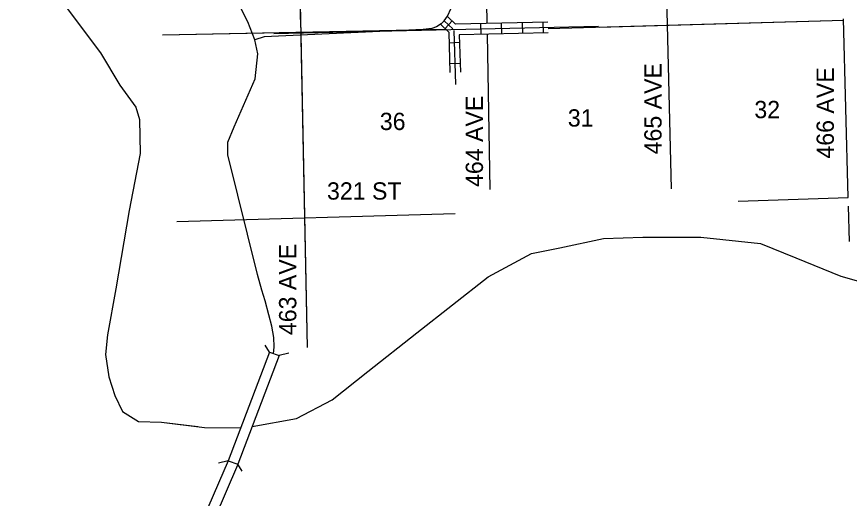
# Model space of a CAD drawing. Extents: x 1905634 to 2449195, y 15438879 to 15871929.
# Drawn here: x 2184278 to 2208368, y 15521664 to 15535587 of the extents above; entities that cross this region are included whole.
import ezdxf

# ---------------------------------------------------------------- set-up
doc = ezdxf.new("R2010")
doc.units = 0
for name, color, linetype in [('L13', 7, 'Continuous'), ('L14', 7, 'Continuous'), ('L18', 7, 'Continuous'), ('L2', 7, 'Continuous'), ('L3', 7, 'Continuous'), ('L30', 7, 'Continuous'), ('L4', 7, 'Continuous'), ('L54', 7, 'Continuous'), ('L8', 7, 'Continuous')]:
    doc.layers.add(name, color=color, linetype=linetype)

msp = doc.modelspace()

# ---------------------------------------------------------------- linework, layer by layer
at = {"layer": 'L13'}
for points in [[(2192367, 15541186), (2192494, 15535277)], [(2192367, 15541186), (2192498, 15535065)], [(2203027, 15538128), (2203217, 15530615)], [(2203027, 15538128), (2203217, 15530615)], [(2197842, 15537822), (2197885, 15535389)], [(2197842, 15537822), (2197885, 15535389)], [(2208186, 15535520), (2208328, 15530356)], [(2208186, 15535520), (2208328, 15530356)], [(2199653, 15535246), (2208207, 15535488)], [(2201132, 15535288), (2208207, 15535488)], [(2196701, 15535218), (2188493, 15535056)], [(2191435, 15535114), (2188493, 15535056)], [(2192497, 15535065), (2192683, 15526028)], [(2197895, 15535080), (2197969, 15530588)], [(2197895, 15535080), (2197969, 15530588)], [(2192500, 15534951), (2192683, 15526028)], [(2205150, 15530256), (2208334, 15530356)], [(2205150, 15530256), (2208334, 15530356)], [(2208334, 15530113), (2208360, 15529089)], [(2208334, 15530113), (2208360, 15529089)], [(2188909, 15529664), (2196966, 15529902)], [(2188909, 15529664), (2196966, 15529902)]]:
    msp.add_lwpolyline(points, dxfattribs=at)
at = {"layer": 'L18'}
for p, q in [((2191589, 15525886), (2190397, 15522747)), ((2191589, 15525886), (2191469, 15526087)), ((2191589, 15525886), (2191873, 15525789)), ((2191873, 15525789), (2190681, 15522650)), ((2192149, 15525857), (2191873, 15525789)), ((2190397, 15522747), (2190121, 15522679)), ((2190397, 15522747), (2190681, 15522650)), ((2190801, 15522449), (2190681, 15522650))]:
    msp.add_line(p, q, dxfattribs=at)
at = {"layer": 'L2'}
for points in [[(2184278, 15538070), (2184685, 15537310), (2185477, 15536180), (2186702, 15534543), (2187267, 15533603), (2187726, 15532970), (2187837, 15532611), (2187853, 15531629), (2187536, 15529981), (2187145, 15527721), (2186908, 15526386)], [(2184278, 15538070), (2184685, 15537310), (2185477, 15536180), (2186702, 15534543), (2187267, 15533603), (2187726, 15532970), (2187837, 15532611), (2187853, 15531629), (2187536, 15529981), (2187145, 15527721), (2186908, 15526386)], [(2199991, 15528904), (2201259, 15529179), (2202394, 15529210), (2204067, 15529210), (2205794, 15529031), (2206818, 15528614), (2208117, 15528086), (2210166, 15527505), (2212283, 15526781), (2213550, 15526238)], [(2199991, 15528904), (2201259, 15529179), (2202394, 15529210), (2204067, 15529210), (2205794, 15529031), (2206818, 15528614), (2208117, 15528086), (2210166, 15527505), (2212283, 15526781), (2213550, 15526238)], [(2191094, 15523739), (2192378, 15523973), (2193402, 15524511), (2194437, 15525335), (2195857, 15526444), (2197916, 15528065), (2199168, 15528746), (2199991, 15528904)], [(2186908, 15526386), (2186850, 15525821), (2186950, 15525176), (2187119, 15524638), (2187341, 15524173), (2187800, 15523888), (2188465, 15523862), (2189521, 15523736)], [(2186908, 15526386), (2186850, 15525821), (2186950, 15525176), (2187119, 15524638), (2187341, 15524173), (2187800, 15523888), (2188465, 15523862), (2189711, 15523714)], [(2189711, 15523714), (2190761, 15523704)]]:
    msp.add_lwpolyline(points, dxfattribs=at)
at = {"layer": 'L3'}
msp.add_lwpolyline([(2191712, 15525844), (2191731, 15526041), (2191718, 15526315), (2191662, 15526644), (2191577, 15526965), (2191464, 15527369), (2191373, 15527682), (2191250, 15528139), (2190389, 15531593), (2190389, 15531963), (2190575, 15532404), (2191174, 15533795), (2191260, 15534513), (2191170, 15534920), (2190964, 15535441), (2189555, 15538213)], dxfattribs=at)
at = {"layer": 'L4'}
for points in [[(2196651, 15535471), (2196746, 15535598), (2196853, 15535833), (2196880, 15535927), (2196876, 15538171), (2196977, 15538461), (2197362, 15539063), (2197568, 15539512), (2197615, 15539971), (2197526, 15540394), (2197140, 15540805), (2196660, 15541048), (2196274, 15542020), (2196016, 15543261), (2195966, 15543378)], [(2196651, 15535471), (2196557, 15535383), (2196421, 15535298), (2196291, 15535248), (2196036, 15535212), (2191442, 15535001), (2191170, 15534920)]]:
    msp.add_lwpolyline(points, dxfattribs=at)
at = {"layer": 'L54'}
for p, q in [((2190397, 15522747), (2189588, 15520880)), ((2190672, 15522627), (2189863, 15520760))]:
    msp.add_line(p, q, dxfattribs=at)
at = {"layer": 'L8'}
for p, q in [((2196976, 15535371), (2196754, 15535580)), ((2196784, 15535140), (2196548, 15535362)), ((2196898, 15535238), (2196651, 15535471)), ((2196876, 15535467), (2196671, 15535249)), ((2197716, 15535076), (2197710, 15535377)), ((2197716, 15535076), (2197710, 15535377)), ((2198318, 15535087), (2198307, 15535388)), ((2198318, 15535087), (2198307, 15535388)), ((2198920, 15535103), (2198909, 15535404)), ((2198920, 15535103), (2198909, 15535404)), ((2199516, 15535119), (2199511, 15535420)), ((2199516, 15535119), (2199511, 15535420)), ((2197082, 15534839), (2196786, 15534823)), ((2197082, 15534839), (2196786, 15534823)), ((2197109, 15534237), (2196808, 15534221)), ((2197109, 15534237), (2196808, 15534221))]:
    msp.add_line(p, q, dxfattribs=at)
for points in [[(2201111, 15535304), (2191718, 15535087)], [(2201111, 15535304), (2191718, 15535087)], [(2199647, 15535426), (2196976, 15535371)], [(2196784, 15535140), (2196814, 15533971)], [(2196924, 15535187), (2196977, 15533630)], [(2196924, 15535187), (2196977, 15533630)], [(2199658, 15535121), (2197082, 15535061)], [(2197082, 15535061), (2197114, 15533983)]]:
    msp.add_lwpolyline(points, dxfattribs=at)

# ---------------------------------------------------------------- texts
at = {"layer": 'L14'}
for s, p in [('32', (2205620, 15532653)), ('31', (2200224, 15532410)), ('36', (2194785, 15532310))]:
    msp.add_text(s, height=500, rotation=359.9999, dxfattribs=at).set_placement(p)
at = {"layer": 'L30'}
for s, rotation, p in [('465 AVE', 90.0001, (2202936, 15531607)), ('466 AVE', 90.0001, (2207920, 15531485)), ('464 AVE', 90.0001, (2197769, 15530664)), ('321 ST', 359.9999, (2193257, 15530299)), ('463 AVE', 90.0001, (2192369, 15526382))]:
    msp.add_text(s, height=500, rotation=rotation, dxfattribs=at).set_placement(p)

doc.saveas('drawing.dxf')
